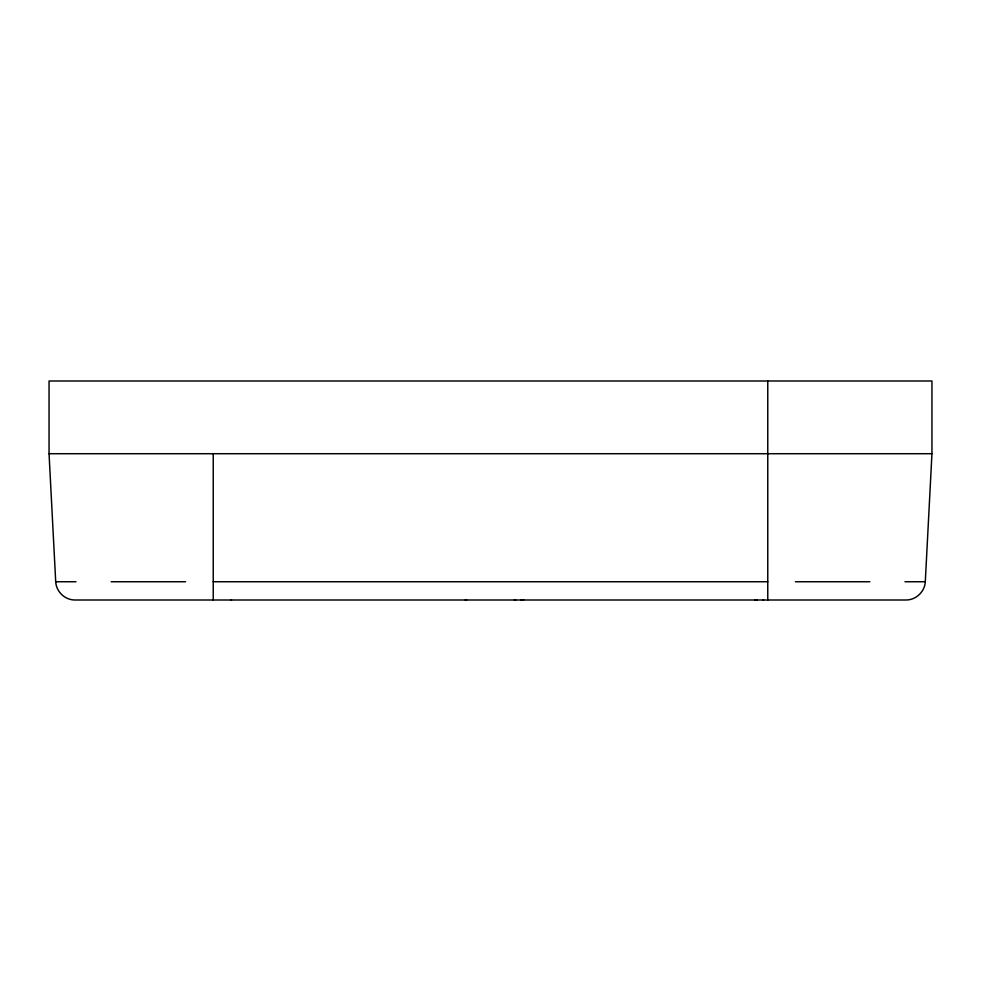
<?xml version="1.0" encoding="UTF-8"?>
<svg xmlns="http://www.w3.org/2000/svg" width="981" height="981" viewBox="0 0 981 981"><rect width="100%" height="100%" fill="white"/><g stroke="black" fill="none" stroke-linecap="round" stroke-linejoin="round"><path stroke-width="1.47" d="M925.291 581.745L931.95 453.713L931.95 380.996L49.05 380.996L49.05 453.713L55.709 581.745C56.187 591.678 65.004 600.053 74.961 600.004L906.039 600.004C915.996 600.053 924.813 591.678 925.291 581.745L905.009 581.745M523.731 599.82L521.07 600.004M754.732 600.004L757.295 599.869M465.252 600.004L466.674 599.955M230.572 600.004L231.528 599.98M49.05 453.713L931.95 453.713M55.709 581.745L75.991 581.745M111.135 581.745L185.617 581.745M213.233 581.745L767.767 581.745M795.383 581.745L869.865 581.745M762.838 599.98L763.598 600.004M514.314 599.943L515.748 600.004M767.767 380.996L767.767 600.004M213.233 453.713L213.233 600.004"/></g></svg>
